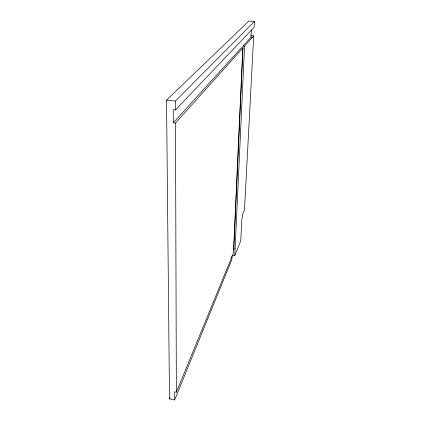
<?xml version="1.0" encoding="UTF-8"?>
<svg xmlns="http://www.w3.org/2000/svg" width="421" height="421" viewBox="0 0 421 421"><rect width="100%" height="100%" fill="white"/><g stroke="black" fill="none" stroke-linecap="round" stroke-linejoin="round"><path stroke-width="0.63" d="M232.034 255.863L231.871 259.494L174.662 399.95L169.495 398.892L166.532 100.166L248.848 21.05L254.468 21.46L254.163 27.265L175.452 109.96L173.236 109.723L173.305 122.821L175.494 123.064L242.785 48.047L241.28 47.926L173.305 122.821M242.785 48.047L233.45 253.037L176.367 392.183L174.626 391.83L174.662 399.95M233.35 249.99L233.823 248.848L243.101 45.921L250.995 37.216L251.379 29.77M232.266 255.252L234.781 255.636L244.585 46.042L253.705 35.874L250.616 35.632M253.705 35.874L244.485 209.879L243.264 212.71A6.231 0.942 -82.2 0 0 241.738 221.104L240.728 240.901L234.781 255.636M169.495 398.892L170 397.682M175.452 109.96L175.42 101.077L254.468 21.46M250.995 37.216L252.405 37.327M243.101 45.921L244.585 46.042M166.532 100.166L175.42 101.077M233.823 248.848L235.086 249.037M175.494 123.064L176.367 392.183"/></g></svg>
